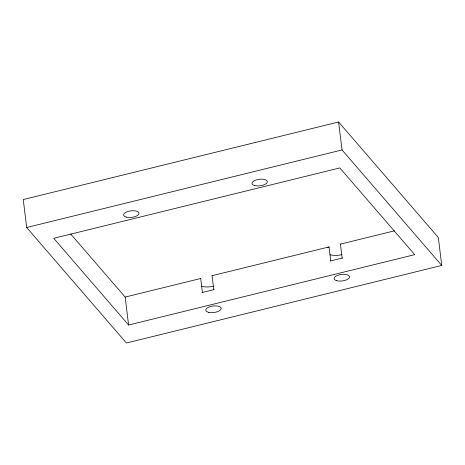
<?xml version="1.0" encoding="UTF-8"?>
<svg xmlns="http://www.w3.org/2000/svg" width="465" height="465" viewBox="0 0 465 465"><rect width="100%" height="100%" fill="white"/><g stroke="black" fill="none" stroke-linecap="round" stroke-linejoin="round"><path stroke-width="0.7" d="M200.351 278.663L200.7 278.494L202.42 292.468L202.066 292.636M330.417 261.068L330.772 260.9L329.057 246.921L328.703 247.089A12.95 5.47 -7 0 0 327.68 247.764M338.601 121.987L23.25 199.555L26.685 227.513L126.399 343.013L441.75 265.445L438.315 237.487L338.601 121.987L342.031 149.939L441.75 265.445M26.685 227.513L342.031 149.939M70.651 233.936L125.166 297.071L200.7 278.494M202.42 292.468L213.784 289.678L212.063 275.699L329.057 246.921M330.772 260.9L342.135 258.104L340.415 244.125L394.436 230.838M128.602 325.029L414.704 254.651L339.834 167.929L53.731 238.307L128.602 325.029L125.166 297.071M340.415 244.125L340.886 244.09M342.135 258.104L342.6 258.069M212.063 275.699L212.534 275.664M213.784 289.678L214.249 289.643M213.528 286.26A12.95 5.47 -7 0 1 201.548 286.312M341.88 254.692A12.95 5.47 -7 0 1 329.9 254.739M254.564 185.529A7.771 3.284 -7 0 0 267.224 182.414A7.771 3.284 -7 0 0 257.168 179.653A7.771 3.284 -7 0 0 254.564 185.529M126.213 217.103A7.771 3.284 -7 0 0 138.872 213.987A7.771 3.284 -7 0 0 128.817 211.226A7.771 3.284 -7 0 0 126.213 217.103M208.372 312.271A7.771 3.284 -7 0 0 221.032 309.155A7.771 3.284 -7 0 0 210.976 306.394A7.771 3.284 -7 0 0 208.372 312.271M336.724 280.697A7.771 3.284 -7 0 0 349.384 277.582A7.771 3.284 -7 0 0 339.328 274.821A7.771 3.284 -7 0 0 336.724 280.697"/></g></svg>
